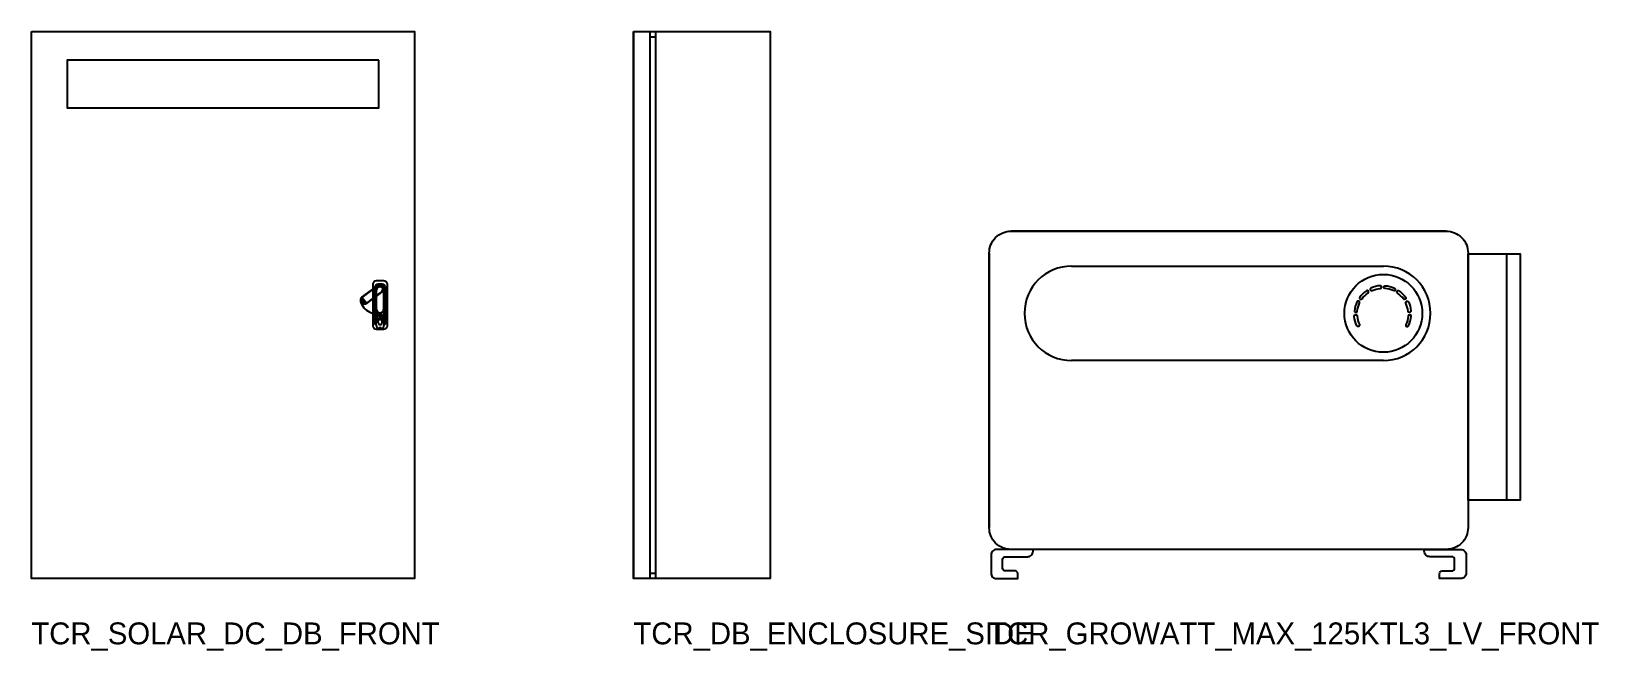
# Model space of a CAD drawing. Header units: millimetres. Extents: x 0 to 17945, y -132 to 1785.
# Drawn here: x 2329 to 5193, y -132 to 1000 of the extents above; entities that cross this region are included whole.
import ezdxf

# ---------------------------------------------------------------- set-up
doc = ezdxf.new("R2010")
doc.units = ezdxf.units.MM

# ---------------------------------------------------------------- blocks, each defined once
blk = doc.blocks.new('TCR_SOLAR_DC_DB_FRONT')
for p, q in [((604.4, 513.8), (628.5, 531.8)), ((636.2, 521.5), (612.1, 503.6)), ((628.5, 531.8), (632.1, 534.5)), ((630.8, 522.4), (630.8, 526.9)), ((630.8, 492.3), (630.8, 522.4)), ((639.8, 524.2), (636.2, 521.5)), ((643.6, 526.9), (643.6, 522.4)), ((643.6, 522.4), (643.6, 492.3)), ((601.3, 509.4), (607.4, 501.8)), ((601.4, 510.4), (608.4, 501.8)), ((601.7, 511.3), (609.3, 501.8)), ((602, 512.1), (610.1, 502)), ((602.4, 512.8), (610.9, 502.2)), ((602.8, 513.4), (611.6, 502.5)), ((603.3, 514), (612.2, 503)), ((603.9, 514.5), (612.9, 503.4)), ((633.6, 467.7), (633.6, 473.2)), ((640.8, 467.7), (640.8, 473.2))]:
    blk.add_line(p, q)
for points in [[(0, 1000), (700, 1000), (700, 0), (0, 0)], [(634.6, 947.5), (65.4, 947.5), (65.4, 860.4), (634.6, 860.4)], [(637.8, 475.3), (636.5, 475.3), (636.5, 480.1), (637.8, 480.1)]]:
    blk.add_lwpolyline(points, close=True)
blk.add_lwpolyline([(650, 538.4), (650, 461.6, -0.414214), (643.6, 455.2), (630.8, 455.2, -0.414214), (624.4, 461.6), (624.4, 538.4, -0.414214), (630.8, 544.8), (643.6, 544.8, -0.414214)], format="xyb", close=True)
for points in [[(604, 514.3), (628, 532.2)], [(636.4, 520.9), (612.9, 503.4)], [(630.2, 463.5), (630.2, 522.2)], [(644.2, 522.2), (644.2, 463.5)]]:
    blk.add_lwpolyline(points)
for points in [[(630.2, 462.9, -0.236068), (627.6, 468), (627.6, 532, -0.414214), (634, 538.4), (640.4, 538.4, -0.414214), (646.8, 532), (646.8, 468, -0.236068), (644.2, 462.9)], [(628, 532.2), (635.8, 538.1, -0.414214), (641.2, 537.3), (645, 532.1, -0.414214), (644.2, 526.8), (636.4, 520.9)], [(630.2, 464.6, -0.182676), (628.9, 468), (628.9, 532, -0.414214), (634, 537.1), (640.4, 537.1, -0.414214), (645.5, 532), (645.5, 468, -0.182676), (644.2, 464.6)], [(630.2, 522.2), (630.2, 532, -0.414214), (634, 535.8), (640.4, 535.8, -0.414214), (644.2, 532), (644.2, 522.2)]]:
    blk.add_lwpolyline(points, format="xyb")
for centre, radius in [((637.2, 477.7), 4.98), ((637.2, 458.4), 0.855)]:
    blk.add_circle(centre, radius)
for centre, radius, start, end in [((637.2, 526.9), 6.4, 0, 180), ((635.9, 529.4), 6.4, -53.2678, 126.7322), ((607.4, 508.1), 6.4, 126.7322, -53.2678), ((629.8, 514.3), 29.6, -165.5973, -60.7251), ((608.4, 508.9), 7.13, 129.0047, -50.9953), ((608.2, 508.7), 6.4, 126.7322, -53.2678), ((607.4, 508.1), 6.4, -53.2678, -39.7051), ((637.2, 492.3), 6.4, 180, 0), ((637.2, 463.5), 7.04, 180, 0), ((637.2, 477.7), 5.69, -51.3178, -128.6822), ((637.2, 467.7), 3.56, 180, 0)]:
    blk.add_arc(centre, radius, start, end)
blk = doc.blocks.new('TCR_DB_ENCLOSURE_SIDE')
at = {"color": 1}
for p, q in [((0, 1000), (0, 0)), ((0, 1000), (0, 0)), ((30, 1000), (30, 0)), ((30, 990), (40, 990)), ((40, 1000), (40, 0)), ((30, 10), (40, 10))]:
    blk.add_line(p, q, dxfattribs=at)
blk.add_lwpolyline([(0, 1000), (250, 1000), (250, 0), (0, 0)], close=True, dxfattribs=at)
blk = doc.blocks.new('TCR_GROWATT_MAX_125KTL3_LV_FRONT')
at = {"color": 1}
for p, q in [((944.8, 593.2), (944.8, 143.2)), ((150.6, 571), (720.1, 571)), ((720.1, 398.6), (150.6, 398.6))]:
    blk.add_line(p, q, dxfattribs=at)
for points in [[(40, 635), (834.8, 635, -0.414214), (874.8, 595), (874.8, 93.4, -0.414214), (834.8, 53.4), (40, 53.4, -0.414214), (0, 93.4), (0, 595, -0.414214)], [(676.8, 514.1, 0.43156), (677.6, 510.4, 0.397078), (681.1, 511.1, -0.091487), (691.9, 521.7, 0.397078), (692.7, 525.2, 0.43156), (689, 526.1, 0.091487)], [(697.4, 530.9, 0.43156), (696.3, 527.3, 0.397078), (699.7, 526.2, -0.091603), (714.4, 530, 0.397078), (716.8, 532.7, 0.43156), (714, 535.3, 0.091603)], [(740.2, 530.9, -0.43156), (741.4, 527.3, -0.397078), (738, 526.2, 0.091603), (723.3, 530, -0.397078), (720.8, 532.7, -0.43156), (723.6, 535.3, -0.091603)], [(760.8, 514.1, -0.43156), (760.1, 510.4, -0.397078), (756.6, 511.1, 0.091487), (745.7, 521.7, -0.397078), (744.9, 525.2, -0.43156), (748.6, 526.1, -0.091487)], [(667.2, 489.3, 0.43156), (669.7, 486.4, 0.397078), (672.4, 488.8, -0.091487), (676.5, 503.4, 0.397078), (675.5, 506.9, 0.43156), (671.8, 505.7, 0.091487)], [(770.5, 489.3, -0.43156), (767.9, 486.4, -0.397078), (765.2, 488.8, 0.091487), (761.1, 503.4, -0.397078), (762.2, 506.9, -0.43156), (765.8, 505.7, -0.091487)], [(667, 479.5, -1), (672.2, 479.9, 0.095913), (676.2, 464.4, -0.397078), (675.1, 461), (675.1, 461, -0.43156), (671.5, 462.2, -0.095913)], [(770.6, 479.5, 1), (765.4, 479.9, -0.095913), (761.4, 464.4, 0.397078), (762.6, 461), (762.6, 461, 0.43156), (766.2, 462.2, 0.095913)]]:
    blk.add_lwpolyline(points, format="xyb", close=True, dxfattribs=at)
for points in [[(834.8, 635), (40, 635)], [(0, 595), (0, 93.4)]]:
    blk.add_lwpolyline(points, dxfattribs=at)
blk.add_lwpolyline([(874.8, 593.2), (970, 593.2), (970, 143.2), (874.8, 143.2)], close=True, dxfattribs=at)
for points in [[(52.2, 9.1, 0.414214), (47.2, 14.1), (29.5, 14.1, -0.414214), (24.5, 19.1), (24.5, 35, -0.414214), (29.5, 40), (69.9, 40, 0.414214), (80, 50), (80, 53.4), (13.3, 53.4, 0.414214), (3.3, 43.4), (3.3, 10, 0.414214), (13.3, 0), (52.2, 0), (52.2, 9.1)], [(822.6, 9.1, -0.414214), (827.6, 14.1), (845.3, 14.1, 0.414214), (850.3, 19.1), (850.3, 35, 0.414214), (845.3, 40), (804.9, 40, -0.414214), (794.9, 50), (794.9, 53.4), (861.5, 53.4, -0.414214), (871.5, 43.4), (871.5, 10, -0.414214), (861.5, 0), (822.6, 0), (822.6, 9.1)]]:
    blk.add_lwpolyline(points, format="xyb", dxfattribs=at)
blk.add_circle((720.1, 484.8), 71.1, dxfattribs=at)
for centre, start, end in [((150.6, 484.8), 90, -90), ((720.1, 484.8), -90, 90)]:
    blk.add_arc(centre, 86.2, start, end, dxfattribs=at)

msp = doc.modelspace()

# ---------------------------------------------------------------- block references
for name, p in [('TCR_SOLAR_DC_DB_FRONT', (2329.2, 0)), ('TCR_DB_ENCLOSURE_SIDE', (3429.2, 0)), ('TCR_GROWATT_MAX_125KTL3_LV_FRONT', (4079.2, 0))]:
    msp.add_blockref(name, p)

# ---------------------------------------------------------------- texts
for s, p in [('TCR_SOLAR_DC_DB_FRONT', (2329.2, -120)), ('TCR_DB_ENCLOSURE_SIDE', (3429.2, -120)), ('TCR_GROWATT_MAX_125KTL3_LV_FRONT', (4079.2, -120))]:
    msp.add_text(s, height=40).set_placement(p)

doc.saveas('drawing.dxf')
